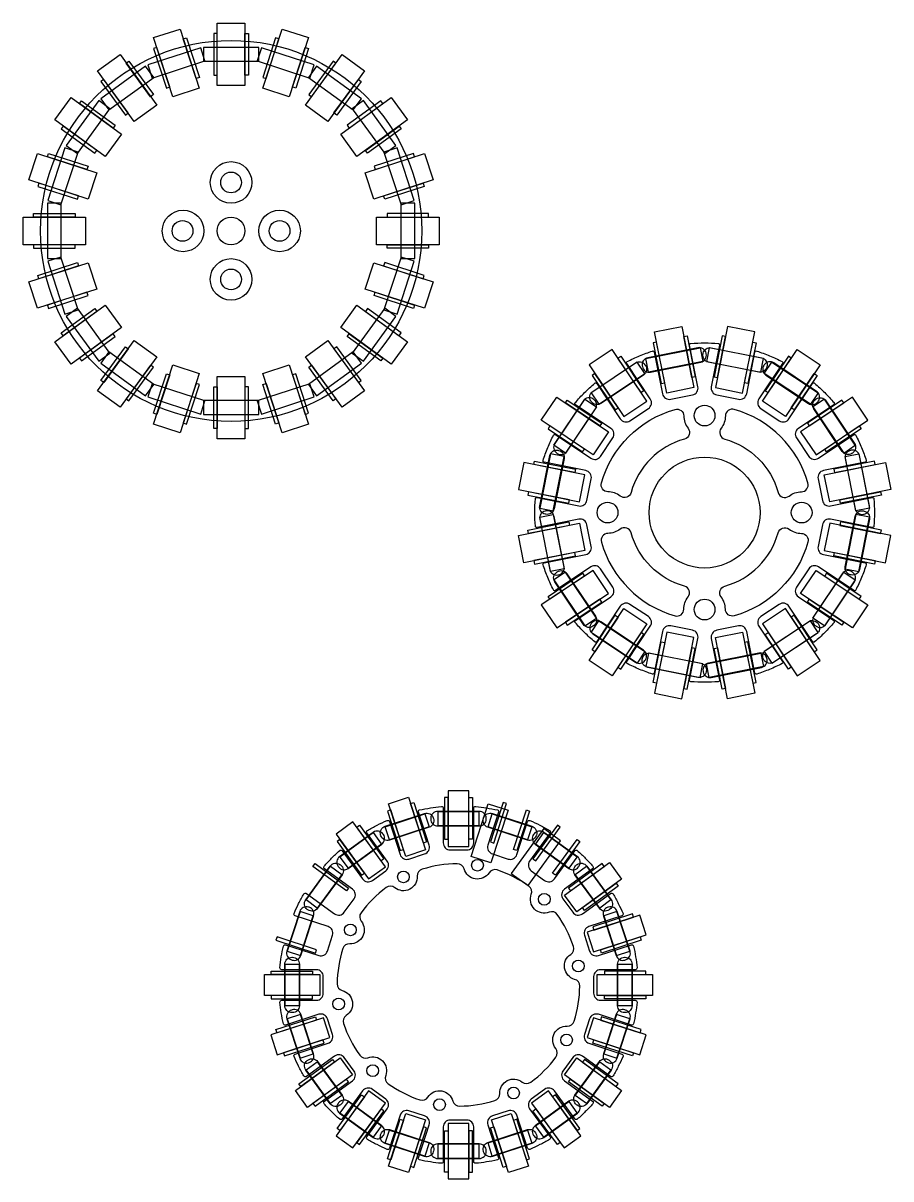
# Model space of a CAD drawing. Header units: inches. Extents: x -9 to 417, y -11 to 221.
# Drawn here: x 291.3 to 416.5, y 12.6 to 179.4 of the extents above; entities that cross this region are included whole.
import ezdxf

# ---------------------------------------------------------------- set-up
doc = ezdxf.new("R2010")
doc.units = ezdxf.units.IN
doc.header["$MEASUREMENT"] = 0
for name, color, linetype in [('plate1', 200, 'Continuous'), ('ゴム', 4, 'Continuous'), ('ピン', 2, 'Continuous'), ('ポケット', 6, 'Continuous'), ('ワッシャー', 230, 'Continuous'), ('穴', 3, 'Continuous')]:
    doc.layers.add(name, color=color, linetype=linetype)

# ---------------------------------------------------------------- blocks, each defined once
blk = doc.blocks.new('*U138')
at = {"layer": '穴'}
blk.add_circle((0, 0), 0.85, dxfattribs=at)
blk = doc.blocks.new('*U140')
at = {"color": 0, "linetype": 'ByBlock', "lineweight": -2, "transparency": 16777216}
blk.add_blockref('*U138', (27.89, 45.39), dxfattribs=at)
for p, rotation in [((17.6, 42.05), 36), ((38.18, 42.05), 324), ((11.25, 33.3), 72), ((44.53, 33.3), 288), ((11.25, 22.48), 108), ((44.53, 22.48), 252), ((17.6, 13.73), 144), ((38.18, 13.73), 216), ((27.89, 10.39), 180)]:
    blk.add_blockref('*U138', p, dxfattribs=dict(at, rotation=rotation))
blk = doc.blocks.new('*U142')
at = {"layer": 'ゴム'}
blk.add_lwpolyline([(-2, 4.5), (2, 4.5), (2, -4.5), (-2, -4.5)], close=True, dxfattribs=at)
at = {"layer": 'ピン'}
blk.add_lwpolyline([(-4, -1), (4, -1), (4, 1), (-4, 1)], close=True, dxfattribs=at)
at = {"layer": 'ワッシャー'}
for points in [[(-2, 3), (-2.5, 3), (-2.5, -3), (-2, -3)], [(2, 3), (2.5, 3), (2.5, -3), (2, -3)]]:
    blk.add_lwpolyline(points, close=True, dxfattribs=at)
blk = doc.blocks.new('*U143')
at = {"layer": 'plate1', "color": 0, "linetype": 'ByBlock', "lineweight": -2, "transparency": 16777216}
for p, rotation in [((313.45, 173.68), 17.99999999999998), ((329.21, 173.68), 341.9999999999999), ((306.34, 170.06), 35.99999999999997), ((336.31, 170.06), 323.9999999999999), ((300.7, 164.42), 53.99999999999996), ((341.96, 164.42), 306), ((297.07, 157.31), 71.99999999999997), ((345.58, 157.31), 287.9999999999999), ((295.83, 149.43), 89.99999999999999), ((346.83, 149.43), 270), ((297.07, 141.55), 108), ((345.58, 141.55), 252), ((300.7, 134.44), 126), ((341.96, 134.44), 233.9999999999999), ((306.34, 128.8), 143.9999999999999), ((336.31, 128.8), 216), ((313.45, 125.18), 161.9999999999999), ((329.21, 125.18), 197.9999999999999), ((321.33, 123.93), 180)]:
    blk.add_blockref('*U142', p, dxfattribs=dict(at, rotation=rotation))
blk.add_blockref('*U142', (321.33, 174.93), dxfattribs=at)

msp = doc.modelspace()

# ---------------------------------------------------------------- linework, layer by layer
at = {"layer": 'plate1'}
for p, q in [((378.7, 129.67), (378.78, 129.73)), ((400.61, 129.67), (400.53, 129.73)), ((368.75, 119.73), (368.7, 119.65)), ((410.55, 119.73), (410.61, 119.65)), ((367.13, 115.8), (367.15, 115.9)), ((412.18, 115.8), (412.16, 115.9)), ((367.13, 101.74), (367.15, 101.64)), ((412.18, 101.74), (412.16, 101.64)), ((368.75, 97.81), (368.7, 97.89)), ((410.55, 97.81), (410.61, 97.89)), ((404.48, 90.41), (404.41, 90.34)), ((378.7, 87.87), (378.78, 87.81))]:
    msp.add_line(p, q, dxfattribs=at)
for points in [[(406.98, 91.45, -0.020219), (405.52, 90.1, -0.448457), (405.23, 90.14), (401.82, 95.25), (401.82, 95.25, 0.414214), (400.43, 95.52), (397.77, 93.75, 0.414214), (397.49, 92.36), (397.49, 92.36), (400.9, 87.26, -0.448457), (400.83, 86.97, -0.020219), (399.03, 86.14, -0.020219), (397.17, 85.45, -0.448457), (396.91, 85.6), (395.72, 91.62), (395.72, 91.62, 0.414214), (394.54, 92.41), (391.4, 91.78, 0.414214), (390.62, 90.61), (390.62, 90.61), (391.81, 84.59, -0.448457), (391.63, 84.35, -0.020219), (389.65, 84.27, -0.020219), (387.67, 84.35, -0.448457), (387.49, 84.59), (388.69, 90.61), (388.69, 90.61, 0.414214), (387.91, 91.78), (384.77, 92.41, 0.414214), (383.59, 91.62), (383.59, 91.62), (382.39, 85.6, -0.448457), (382.14, 85.45, -0.020219), (380.28, 86.14, -0.020219), (378.48, 86.97, -0.448457), (378.41, 87.26), (381.82, 92.36), (381.82, 92.36, 0.414214), (381.54, 93.75), (378.88, 95.52, 0.414214), (377.49, 95.25), (377.49, 95.25), (374.08, 90.14, -0.448457), (373.79, 90.1, -0.020219), (372.33, 91.45, -0.020219), (370.99, 92.9, -0.448457), (371.03, 93.2), (376.13, 96.61), (376.13, 96.61, 0.414214), (376.41, 98), (374.63, 100.66, 0.414214), (373.24, 100.93), (373.24, 100.93), (368.14, 97.52, -0.448457), (367.85, 97.6, -0.020219), (367.02, 99.39, -0.020219), (366.34, 101.25, -0.448457), (366.49, 101.51), (372.51, 102.71), (372.51, 102.71, 0.414214), (373.29, 103.88), (372.67, 107.02, 0.414214), (371.49, 107.81), (371.49, 107.81), (365.47, 106.61, -0.448457), (365.23, 106.79, -0.020219), (365.15, 108.77, -0.020219), (365.23, 110.75, -0.448457), (365.47, 110.93), (371.49, 109.73), (371.49, 109.73, 0.414214), (372.67, 110.52), (373.29, 113.66, 0.414214), (372.51, 114.83), (372.51, 114.83), (366.49, 116.03, -0.448457), (366.34, 116.29, -0.020219), (367.02, 118.15, -0.020219), (367.85, 119.94, -0.448457), (368.14, 120.02), (373.24, 116.61), (373.24, 116.61, 0.414214), (374.63, 116.88), (376.41, 119.55, 0.414214), (376.13, 120.93), (376.13, 120.93), (371.03, 124.34, -0.448457), (370.99, 124.64, -0.020219), (372.33, 126.09, -0.020219), (373.79, 127.44, -0.448457), (374.08, 127.4), (377.49, 122.29), (377.49, 122.29, 0.414214), (378.88, 122.02), (381.54, 123.79, 0.414214), (381.82, 125.18), (381.82, 125.18), (378.41, 130.28, -0.448457), (378.48, 130.57, -0.020219), (380.28, 131.41, -0.020219), (382.14, 132.09, -0.448457), (382.39, 131.94), (383.59, 125.92), (383.59, 125.92, 0.414214), (384.77, 125.13), (387.91, 125.76, 0.414214), (388.69, 126.93), (388.69, 126.93), (387.49, 132.95, -0.448457), (387.67, 133.19, -0.020219), (389.65, 133.27, -0.020219), (391.63, 133.19, -0.448457), (391.81, 132.95), (390.62, 126.93), (390.62, 126.93, 0.414214), (391.4, 125.76), (394.54, 125.13, 0.414214), (395.72, 125.92), (395.72, 125.92), (396.91, 131.94, -0.448457), (397.17, 132.09, -0.020219), (399.03, 131.41, -0.020219), (400.83, 130.57, -0.448457), (400.9, 130.28), (397.49, 125.18), (397.49, 125.18, 0.414214), (397.77, 123.79), (400.43, 122.02, 0.414214), (401.82, 122.29), (401.82, 122.29), (405.23, 127.4, -0.448457), (405.52, 127.44, -0.020219), (406.98, 126.09, -0.020219), (408.32, 124.64, -0.448457), (408.28, 124.34), (403.18, 120.93), (403.18, 120.93, 0.414214), (402.9, 119.55), (404.68, 116.88, 0.414214), (406.06, 116.61), (406.06, 116.61), (411.17, 120.02, -0.448457), (411.46, 119.94, -0.020219), (412.29, 118.15, -0.020219), (412.97, 116.29, -0.448457), (412.82, 116.03), (406.8, 114.83), (406.8, 114.83, 0.414214), (406.02, 113.66), (406.64, 110.52, 0.414214), (407.82, 109.73), (407.82, 109.73), (413.84, 110.93, -0.448457), (414.07, 110.75, -0.020219), (414.15, 108.77, -0.020219), (414.07, 106.79, -0.448457), (413.84, 106.61), (407.82, 107.81), (407.82, 107.81, 0.414214), (406.64, 107.02), (406.02, 103.88, 0.414214), (406.8, 102.71), (406.8, 102.71), (412.82, 101.51, -0.448457), (412.97, 101.25, -0.020219), (412.29, 99.39, -0.020219), (411.46, 97.6, -0.448457), (411.17, 97.52), (406.06, 100.93), (406.06, 100.93, 0.414214), (404.68, 100.66), (402.9, 98, 0.414214), (403.18, 96.61), (403.18, 96.61), (408.28, 93.2, -0.448457), (408.32, 92.9, -0.020219)], [(386.74, 119.38, 0.264595), (379.05, 111.68, -0.531846), (377.48, 111.15, 0.160568), (375.7, 111.77, -0.493775), (374.76, 113.05, -0.258512), (385.38, 123.67, -0.493775), (386.65, 122.72, 0.160568), (387.27, 120.95, -0.531846)], [(392.57, 119.38, -0.264595), (400.26, 111.68, 0.531846), (401.83, 111.15, -0.160568), (403.61, 111.77, 0.493775), (404.55, 113.05, 0.258512), (393.93, 123.67, 0.493775), (392.65, 122.72, -0.160568), (392.04, 120.95, 0.531846)], [(386.74, 98.16, -0.264595), (379.05, 105.86, 0.531846), (377.48, 106.39, -0.160568), (375.7, 105.77, 0.493775), (374.76, 104.49, 0.258512), (385.38, 93.87, 0.493775), (386.65, 94.82, -0.160568), (387.27, 96.59, 0.531846)], [(392.57, 98.16, 0.264595), (400.26, 105.86, -0.531846), (401.83, 106.39, 0.160568), (403.61, 105.77, -0.493775), (404.55, 104.49, -0.258512), (393.93, 93.87, -0.493775), (392.65, 94.82, 0.160568), (392.04, 96.59, -0.531846)], [(379.7, 36.54, -0.015334), (379.4, 34.98, -0.442543), (379.08, 34.79), (374.32, 36.34, 0.414214), (373.06, 35.7), (372.32, 33.42, 0.414214), (372.96, 32.16), (377.72, 30.61, -0.442543), (377.88, 30.27, -0.015334), (377.2, 28.84, -0.015334), (376.44, 27.45, -0.442543), (376.07, 27.37), (372.02, 30.31, 0.414214), (370.62, 30.09), (369.21, 28.15, 0.414214), (369.43, 26.76), (373.49, 23.81, -0.442543), (373.53, 23.44, -0.015334), (372.44, 22.29, -0.015334), (371.28, 21.2, -0.442543), (370.92, 21.24), (367.97, 25.29, 0.414214), (366.57, 25.51), (364.63, 24.1, 0.414214), (364.41, 22.71), (367.36, 18.65, -0.442543), (367.28, 18.29, -0.015334), (365.89, 17.53, -0.015334), (364.45, 16.85, -0.442543), (364.12, 17), (362.57, 21.77, 0.414214), (361.31, 22.41), (359.03, 21.67, 0.414214), (358.38, 20.41), (359.93, 15.64, -0.442543), (359.75, 15.32, -0.015334), (358.19, 15.03, -0.015334), (356.62, 14.83, -0.442543), (356.34, 15.07), (356.34, 20.08, 0.414214), (355.34, 21.08), (352.94, 21.08, 0.414214), (351.94, 20.08), (351.94, 15.07, -0.442543), (351.67, 14.83, -0.015334), (350.09, 15.03, -0.015334), (348.53, 15.32, -0.442543), (348.35, 15.64), (349.9, 20.41, 0.414214), (349.26, 21.67), (346.97, 22.41, 0.414214), (345.71, 21.77), (344.17, 17, -0.442543), (343.83, 16.85, -0.015334), (342.39, 17.53, -0.015334), (341, 18.29, -0.442543), (340.93, 18.65), (343.87, 22.71, 0.414214), (343.65, 24.1), (341.71, 25.51, 0.414214), (340.31, 25.29), (337.37, 21.24, -0.442543), (337, 21.2, -0.015334), (335.84, 22.29, -0.015334), (334.76, 23.44, -0.442543), (334.8, 23.81), (338.85, 26.76, 0.414214), (339.07, 28.15), (337.66, 30.09, 0.414214), (336.26, 30.31), (332.21, 27.37, -0.442543), (331.85, 27.45, -0.015334), (331.08, 28.84, -0.015334), (330.41, 30.27, -0.442543), (330.56, 30.61), (335.32, 32.16, 0.414214), (335.97, 33.42), (335.23, 35.7, 0.414214), (333.97, 36.34), (329.2, 34.79, -0.442543), (328.88, 34.98, -0.015334), (328.58, 36.54, -0.015334), (328.38, 38.11, -0.442543), (328.63, 38.38), (333.64, 38.38, 0.414214), (334.64, 39.38), (334.64, 41.78, 0.414214), (333.64, 42.78), (328.63, 42.78, -0.442543), (328.38, 43.06, -0.015334), (328.58, 44.63, -0.015334), (328.88, 46.19, -0.442543), (329.2, 46.38), (333.97, 44.83, 0.414214), (335.23, 45.47), (335.97, 47.75, 0.414214), (335.32, 49.01), (330.56, 50.56, -0.442543), (330.41, 50.9, -0.015334), (331.08, 52.33, -0.015334), (331.85, 53.72, -0.442543), (332.21, 53.8), (336.26, 50.85, 0.414214), (337.66, 51.08), (339.07, 53.02, 0.414214), (338.85, 54.41), (334.8, 57.36, -0.442543), (334.76, 57.73, -0.015334), (335.84, 58.88, -0.015334), (337, 59.97, -0.442543), (337.37, 59.93), (340.31, 55.88, 0.414214), (341.71, 55.66), (343.65, 57.07, 0.414214), (343.87, 58.46), (340.93, 62.52, -0.442543), (341, 62.88, -0.015334), (342.39, 63.64, -0.015334), (343.83, 64.32, -0.442543), (344.17, 64.17), (345.71, 59.4, 0.414214), (346.97, 58.76), (349.26, 59.5, 0.414214), (349.9, 60.76), (348.35, 65.53, -0.442543), (348.53, 65.85, -0.015334), (350.09, 66.14, -0.015334), (351.67, 66.34, -0.442543), (351.94, 66.09), (351.94, 61.08, 0.414214), (352.94, 60.08), (355.34, 60.08, 0.414214), (356.34, 61.08), (356.34, 66.09, -0.442543), (356.62, 66.34, -0.015334), (358.19, 66.14, -0.015334), (359.75, 65.85, -0.442543), (359.93, 65.53), (358.38, 60.76, 0.414214), (359.03, 59.5), (361.31, 58.76, 0.414214), (362.57, 59.4), (364.12, 64.17, -0.442543), (364.45, 64.32, -0.015334), (365.89, 63.64, -0.015334), (367.28, 62.88, -0.442543), (367.36, 62.52), (364.41, 58.46, 0.414214), (364.63, 57.07), (366.57, 55.66, 0.414214), (367.97, 55.88), (370.92, 59.93, -0.442543), (371.28, 59.97, -0.015334), (372.44, 58.88, -0.015334), (373.53, 57.73, -0.442543), (373.49, 57.36), (369.43, 54.41, 0.414214), (369.21, 53.02), (370.62, 51.08, 0.414214), (372.02, 50.85), (376.07, 53.8, -0.442543), (376.44, 53.72, -0.015334), (377.2, 52.33, -0.015334), (377.88, 50.9, -0.442543), (377.72, 50.56), (372.96, 49.01, 0.414214), (372.32, 47.75), (373.06, 45.47, 0.414214), (374.32, 44.83), (379.08, 46.38, -0.442543), (379.4, 46.19, -0.015334), (379.7, 44.63, -0.015334), (379.9, 43.06, -0.442543), (379.65, 42.78), (374.64, 42.78, 0.414214), (373.64, 41.78), (373.64, 39.38, 0.414214), (374.64, 38.38), (379.65, 38.38, -0.442543), (379.9, 38.11, -0.015334)], [(365.1, 51.54, -0.295383), (364.65, 53.67, 0.34127), (364.29, 54.84, 0.073892), (359.71, 57.18, 0.34127), (358.55, 56.77, -0.295383), (356.57, 55.89, -0.295383), (354.95, 57.35, 0.34127), (353.97, 58.08, 0.073892), (348.89, 57.28, 0.34127), (348.19, 56.28, -0.295383), (347.1, 54.4, -0.295383), (344.94, 54.62, 0.34127), (343.72, 54.64, 0.073892), (340.08, 51.01, 0.34127), (340.11, 49.78, -0.295383), (340.33, 47.62, -0.295383), (338.45, 46.53, 0.34127), (337.45, 45.83, 0.073892), (336.64, 40.75, 0.34127), (337.38, 39.78, -0.295383), (338.83, 38.16, -0.295383), (337.95, 36.17, 0.34127), (337.55, 35.02, 0.073892), (339.89, 30.43, 0.34127), (341.06, 30.08, -0.295383), (343.18, 29.62, -0.295383), (343.64, 27.5, 0.34127), (343.99, 26.33, 0.073892), (348.57, 23.99, 0.34127), (349.73, 24.39, -0.295383), (351.72, 25.28, -0.295383), (353.33, 23.82, 0.34127), (354.31, 23.09, 0.073892), (359.39, 23.89, 0.34127), (360.09, 24.89, -0.295383), (361.18, 26.77, -0.295383), (363.34, 26.55, 0.34127), (364.56, 26.53, 0.073892), (368.2, 30.16, 0.34127), (368.18, 31.39, -0.295383), (367.95, 33.55, -0.295383), (369.83, 34.64, 0.34127), (370.84, 35.34, 0.073892), (371.64, 40.42, 0.34127), (370.9, 41.39, -0.295383), (369.45, 43.01, -0.295383), (370.33, 45, 0.34127), (370.73, 46.15, 0.073892), (368.4, 50.74, 0.34127), (367.23, 51.09, -0.295383)]]:
    msp.add_lwpolyline(points, format="xyb", close=True, dxfattribs=at)
for centre, radius in [((321.33, 149.43), 27.5), ((321.33, 156.43), 3), ((321.33, 156.43), 1.5), ((314.41, 149.43), 3), ((328.33, 149.43), 3), ((314.33, 149.43), 1.5), ((321.33, 149.43), 2), ((328.33, 149.43), 1.5), ((321.33, 142.43), 3), ((321.33, 142.43), 1.5), ((389.65, 122.77), 1.5), ((389.65, 108.77), 8), ((375.65, 108.77), 1.5), ((403.65, 108.77), 1.5), ((389.65, 94.77), 1.5)]:
    msp.add_circle(centre, radius, dxfattribs=at)
at = {"layer": 'ゴム'}
for points in [[(386.35, 135.64), (388.1, 126.81), (384.18, 126.03), (382.42, 134.86)], [(392.96, 135.64), (391.2, 126.81), (395.13, 126.03), (396.88, 134.86)], [(372.99, 130.11), (377.99, 122.63), (381.32, 124.85), (376.32, 132.33)], [(406.32, 130.11), (401.32, 122.63), (397.99, 124.85), (402.99, 132.33)], [(368.32, 125.43), (375.8, 120.43), (373.58, 117.11), (366.09, 122.11)], [(410.99, 125.43), (403.51, 120.43), (405.73, 117.11), (413.21, 122.11)], [(362.78, 112.08), (371.61, 110.32), (372.39, 114.24), (363.56, 116)], [(416.53, 112.08), (407.7, 110.32), (406.92, 114.24), (415.74, 116)], [(362.78, 105.46), (371.61, 107.22), (372.39, 103.3), (363.56, 101.54)], [(416.53, 105.46), (407.7, 107.22), (406.92, 103.3), (415.74, 101.54)], [(368.32, 92.11), (375.8, 97.11), (373.58, 100.43), (366.09, 95.43)], [(410.99, 92.11), (403.51, 97.11), (405.73, 100.43), (413.21, 95.43)], [(372.99, 87.43), (377.99, 94.91), (381.32, 92.69), (376.32, 85.21)], [(406.32, 87.43), (401.32, 94.91), (397.99, 92.69), (402.99, 85.21)], [(386.35, 81.9), (388.1, 90.73), (384.18, 91.51), (382.42, 82.68)], [(392.96, 81.9), (391.2, 90.73), (395.13, 91.51), (396.88, 82.68)], [(352.64, 60.58), (355.64, 60.58), (355.64, 68.58), (352.64, 68.58)], [(349.39, 60.07), (346.53, 59.14), (344.06, 66.75), (346.92, 67.68)], [(358.81, 58.19), (355.96, 59.12), (358.43, 66.72), (361.29, 65.8)], [(341.17, 55.88), (343.6, 57.65), (338.9, 64.12), (336.47, 62.36)], [(361.75, 56.69), (364.18, 54.93), (368.88, 61.4), (366.45, 63.17)], [(371.2, 51.13), (369.44, 53.55), (375.91, 58.26), (377.68, 55.83)], [(372.7, 48.19), (373.63, 45.34), (381.23, 47.81), (380.31, 50.66)], [(334.14, 42.08), (334.14, 39.08), (326.14, 39.08), (326.14, 42.08)], [(374.14, 39.08), (374.14, 42.08), (382.14, 42.08), (382.14, 39.08)], [(335.58, 32.98), (334.66, 35.83), (327.05, 33.36), (327.98, 30.51)], [(373.63, 35.83), (372.7, 32.98), (380.31, 30.51), (381.23, 33.36)], [(337.08, 30.04), (338.84, 27.62), (332.37, 22.91), (330.61, 25.34)], [(369.44, 27.62), (371.2, 30.04), (377.68, 25.34), (375.91, 22.91)], [(343.6, 23.52), (341.17, 25.29), (336.47, 18.81), (338.9, 17.05)], [(367.11, 25.29), (364.68, 23.52), (369.39, 17.05), (371.81, 18.81)], [(346.53, 22.03), (349.39, 21.1), (346.92, 13.49), (344.06, 14.42)], [(358.9, 21.1), (361.75, 22.03), (364.22, 14.42), (361.37, 13.49)], [(355.64, 20.58), (352.64, 20.58), (352.64, 12.58), (355.64, 12.58)]]:
    msp.add_lwpolyline(points, close=True, dxfattribs=at)
at = {"layer": 'ピン'}
for points in [[(389, 132.57), (389.39, 130.6), (381.54, 129.04), (381.15, 131.01)], [(390.31, 132.57), (389.92, 130.6), (397.76, 129.04), (398.16, 131.01)], [(373.29, 126.06), (374.4, 124.4), (381.05, 128.84), (379.94, 130.5)], [(406.02, 126.06), (404.91, 124.4), (398.25, 128.84), (399.37, 130.5)], [(372.36, 125.13), (374.03, 124.02), (369.58, 117.37), (367.92, 118.48)], [(406.94, 125.13), (405.28, 124.02), (409.72, 117.37), (411.39, 118.48)], [(365.86, 109.43), (367.82, 109.04), (369.38, 116.88), (367.42, 117.27)], [(413.45, 109.43), (411.49, 109.04), (409.93, 116.88), (411.89, 117.27)], [(365.86, 108.12), (367.82, 108.51), (369.38, 100.66), (367.42, 100.27)], [(413.45, 108.12), (411.49, 108.51), (409.93, 100.66), (411.89, 100.27)], [(372.36, 92.41), (374.03, 93.52), (369.58, 100.17), (367.92, 99.06)], [(406.94, 92.41), (405.28, 93.52), (409.72, 100.17), (411.39, 99.06)], [(373.29, 91.48), (374.4, 93.14), (381.05, 88.7), (379.94, 87.04)], [(406.02, 91.48), (404.91, 93.14), (398.25, 88.7), (399.37, 87.04)], [(389, 84.97), (389.39, 86.94), (381.54, 88.5), (381.15, 86.53)], [(390.31, 84.97), (389.92, 86.94), (397.76, 88.5), (398.16, 86.53)], [(349.89, 63.39), (344.18, 61.53), (343.56, 63.43), (349.27, 65.29)], [(351.14, 63.58), (357.14, 63.58), (357.14, 65.58), (351.14, 65.58)], [(364.1, 61.53), (358.4, 63.39), (359.01, 65.29), (364.72, 63.43)], [(338.2, 57.43), (343.05, 60.96), (341.87, 62.57), (337.02, 59.05)], [(365.23, 60.96), (370.09, 57.43), (371.26, 59.05), (366.41, 62.57)], [(337.3, 56.53), (333.77, 51.68), (332.15, 52.85), (335.68, 57.71)], [(374.51, 51.68), (370.99, 56.53), (372.6, 57.71), (376.13, 52.85)], [(331.34, 44.84), (333.19, 50.55), (331.29, 51.16), (329.44, 45.46)], [(375.09, 50.55), (376.94, 44.84), (378.85, 45.46), (376.99, 51.16)], [(331.14, 43.58), (331.14, 37.58), (329.14, 37.58), (329.14, 43.58)], [(377.14, 37.58), (377.14, 43.58), (379.14, 43.58), (379.14, 37.58)], [(333.19, 30.62), (331.34, 36.33), (329.44, 35.71), (331.29, 30.01)], [(376.94, 36.33), (375.09, 30.62), (376.99, 30.01), (378.85, 35.71)], [(333.77, 29.49), (337.3, 24.64), (335.68, 23.46), (332.15, 28.32)], [(370.99, 24.64), (374.51, 29.49), (376.13, 28.32), (372.6, 23.46)], [(343.05, 20.21), (338.2, 23.74), (337.02, 22.12), (341.87, 18.6)], [(370.09, 23.74), (365.23, 20.21), (366.41, 18.6), (371.26, 22.12)], [(344.18, 19.64), (349.89, 17.78), (349.27, 15.88), (343.56, 17.74)], [(358.4, 17.78), (364.1, 19.64), (364.72, 17.74), (359.01, 15.88)], [(357.14, 17.58), (351.14, 17.58), (351.14, 15.58), (357.14, 15.58)]]:
    msp.add_lwpolyline(points, close=True, dxfattribs=at)
at = {"layer": 'ポケット'}
for points in [[(380.65, 129.94), (380.67, 129.84, 0.414214), (381.85, 129.05), (389.1, 130.5, 0.414214), (389.89, 131.67), (389.87, 131.77, 0.414214), (388.69, 132.56), (381.44, 131.11, 0.414214)], [(398.66, 129.94), (398.64, 129.84, -0.414214), (397.46, 129.05), (390.2, 130.5, -0.414214), (389.42, 131.67), (389.44, 131.77, -0.414214), (390.61, 132.56), (397.87, 131.11, -0.414214)], [(381.05, 130.1), (381.11, 130.02, -0.414214), (380.83, 128.63), (374.68, 124.52, -0.414214), (373.29, 124.8), (373.24, 124.88, -0.414214), (373.51, 126.27), (379.67, 130.38, -0.414214)], [(398.26, 130.1), (398.2, 130.02, 0.414214), (398.48, 128.63), (404.63, 124.52, 0.414214), (406.02, 124.8), (406.07, 124.88, 0.414214), (405.8, 126.27), (399.64, 130.38, 0.414214)], [(368.32, 117.37), (368.4, 117.32, 0.414214), (369.79, 117.59), (373.9, 123.75, 0.414214), (373.63, 125.13), (373.54, 125.19, 0.414214), (372.16, 124.91), (368.04, 118.76, 0.414214)], [(410.99, 117.37), (410.9, 117.32, -0.414214), (409.52, 117.59), (405.41, 123.75, -0.414214), (405.68, 125.13), (405.76, 125.19, -0.414214), (407.15, 124.91), (411.26, 118.76, -0.414214)], [(368.49, 117.77), (368.58, 117.75, -0.414214), (369.37, 116.58), (367.93, 109.32, -0.414214), (366.75, 108.53), (366.65, 108.55, -0.414214), (365.87, 109.73), (367.31, 116.99, -0.414214)], [(410.82, 117.77), (410.72, 117.75, 0.414214), (409.94, 116.58), (411.38, 109.32, 0.414214), (412.56, 108.53), (412.65, 108.55, 0.414214), (413.44, 109.73), (412, 116.99, 0.414214)], [(368.49, 99.77), (368.58, 99.79, 0.414214), (369.37, 100.96), (367.93, 108.22, 0.414214), (366.75, 109.01), (366.65, 108.99, 0.414214), (365.87, 107.81), (367.31, 100.55, 0.414214)], [(410.82, 99.77), (410.72, 99.79, -0.414214), (409.94, 100.96), (411.38, 108.22, -0.414214), (412.56, 109.01), (412.65, 108.99, -0.414214), (413.44, 107.81), (412, 100.55, -0.414214)], [(368.32, 100.17), (368.4, 100.22, -0.414214), (369.79, 99.95), (373.9, 93.8, -0.414214), (373.63, 92.41), (373.54, 92.35, -0.414214), (372.16, 92.63), (368.04, 98.78, -0.414214)], [(410.99, 100.17), (410.9, 100.22, 0.414214), (409.52, 99.95), (405.41, 93.8, 0.414214), (405.68, 92.41), (405.76, 92.35, 0.414214), (407.15, 92.63), (411.26, 98.78, 0.414214)], [(381.05, 87.44), (381.11, 87.52, 0.414214), (380.83, 88.91), (374.68, 93.02, 0.414214), (373.29, 92.74), (373.24, 92.66, 0.414214), (373.51, 91.27), (379.67, 87.16, 0.414214)], [(398.26, 87.44), (398.2, 87.52, -0.414214), (398.48, 88.91), (404.63, 93.02, -0.414214), (406.02, 92.74), (406.07, 92.66, -0.414214), (405.8, 91.27), (399.64, 87.16, -0.414214)], [(380.65, 87.6), (380.67, 87.7, -0.414214), (381.85, 88.49), (389.1, 87.04, -0.414214), (389.89, 85.87), (389.87, 85.77, -0.414214), (388.69, 84.98), (381.44, 86.43, -0.414214)], [(398.66, 87.6), (398.64, 87.7, 0.414214), (397.46, 88.49), (390.2, 87.04, 0.414214), (389.42, 85.87), (389.44, 85.77, 0.414214), (390.61, 84.98), (397.87, 86.43, 0.414214)], [(349.9, 63.34), (344.2, 61.48, -0.414214), (342.94, 62.13), (342.91, 62.22, -0.414214), (343.55, 63.48), (349.25, 65.34, -0.414214), (350.51, 64.69), (350.54, 64.6, -0.414214)], [(351.14, 63.53), (357.14, 63.53, 0.414214), (358.14, 64.53), (358.14, 64.63, 0.414214), (357.14, 65.63), (351.14, 65.63, 0.414214), (350.14, 64.63), (350.14, 64.53, 0.414214)], [(364.09, 61.48), (358.38, 63.34, -0.414214), (357.74, 64.6), (357.77, 64.69, -0.414214), (359.03, 65.34), (364.74, 63.48, -0.414214), (365.38, 62.22), (365.35, 62.13, -0.414214)], [(338.22, 57.39), (343.08, 60.92, 0.414214), (343.3, 62.31), (343.24, 62.39, 0.414214), (341.84, 62.61), (336.99, 59.09, 0.414214), (336.77, 57.69), (336.83, 57.61, 0.414214)], [(365.2, 60.92), (370.06, 57.39, 0.414214), (371.46, 57.61), (371.51, 57.69, 0.414214), (371.29, 59.09), (366.44, 62.61, 0.414214), (365.04, 62.39), (364.98, 62.31, 0.414214)], [(337.34, 56.5), (333.81, 51.65, -0.414214), (332.41, 51.43), (332.33, 51.48, -0.414214), (332.11, 52.88), (335.64, 57.74, -0.414214), (337.04, 57.96), (337.12, 57.9, -0.414214)], [(374.47, 51.65), (370.95, 56.5, -0.414214), (371.17, 57.9), (371.25, 57.96, -0.414214), (372.64, 57.74), (376.17, 52.88, -0.414214), (375.95, 51.48), (375.87, 51.43, -0.414214)], [(331.39, 44.82), (333.24, 50.53, 0.414214), (332.6, 51.79), (332.5, 51.82, 0.414214), (331.24, 51.18), (329.39, 45.47, 0.414214), (330.03, 44.21), (330.13, 44.18, 0.414214)], [(375.04, 50.53), (376.9, 44.82, 0.414214), (378.16, 44.18), (378.25, 44.21, 0.414214), (378.89, 45.47), (377.04, 51.18, 0.414214), (375.78, 51.82), (375.68, 51.79, 0.414214)], [(331.19, 43.58), (331.19, 37.58, -0.414214), (330.19, 36.58), (330.09, 36.58, -0.414214), (329.09, 37.58), (329.09, 43.58, -0.414214), (330.09, 44.58), (330.19, 44.58, -0.414214)], [(377.09, 37.58), (377.09, 43.58, -0.414214), (378.09, 44.58), (378.19, 44.58, -0.414214), (379.19, 43.58), (379.19, 37.58, -0.414214), (378.19, 36.58), (378.09, 36.58, -0.414214)], [(333.24, 30.64), (331.39, 36.35, 0.414214), (330.13, 36.99), (330.03, 36.96, 0.414214), (329.39, 35.7), (331.24, 29.99, 0.414214), (332.5, 29.35), (332.6, 29.38, 0.414214)], [(376.9, 36.35), (375.04, 30.64, 0.414214), (375.68, 29.38), (375.78, 29.35, 0.414214), (377.04, 29.99), (378.89, 35.7, 0.414214), (378.25, 36.96), (378.16, 36.99, 0.414214)], [(333.81, 29.52), (337.34, 24.67, -0.414214), (337.12, 23.27), (337.04, 23.21, -0.414214), (335.64, 23.43), (332.11, 28.29, -0.414214), (332.33, 29.68), (332.41, 29.74, -0.414214)], [(370.95, 24.67), (374.47, 29.52, -0.414214), (375.87, 29.74), (375.95, 29.68, -0.414214), (376.17, 28.29), (372.64, 23.43, -0.414214), (371.25, 23.21), (371.17, 23.27, -0.414214)], [(343.08, 20.25), (338.22, 23.78, 0.414214), (336.83, 23.56), (336.77, 23.48, 0.414214), (336.99, 22.08), (341.84, 18.56, 0.414214), (343.24, 18.78), (343.3, 18.86, 0.414214)], [(370.06, 23.78), (365.2, 20.25, 0.414214), (364.98, 18.86), (365.04, 18.78, 0.414214), (366.44, 18.56), (371.29, 22.08, 0.414214), (371.51, 23.48), (371.46, 23.56, 0.414214)], [(344.2, 19.69), (349.9, 17.83, -0.414214), (350.54, 16.57), (350.51, 16.48, -0.414214), (349.25, 15.83), (343.55, 17.69, -0.414214), (342.91, 18.95), (342.94, 19.04, -0.414214)], [(358.38, 17.83), (364.09, 19.69, -0.414214), (365.35, 19.04), (365.38, 18.95, -0.414214), (364.74, 17.69), (359.03, 15.83, -0.414214), (357.77, 16.48), (357.74, 16.57, -0.414214)], [(357.14, 17.63), (351.14, 17.63, 0.414214), (350.14, 16.63), (350.14, 16.53, 0.414214), (351.14, 15.53), (357.14, 15.53, 0.414214), (358.14, 16.53), (358.14, 16.63, 0.414214)]]:
    msp.add_lwpolyline(points, format="xyb", close=True, dxfattribs=at)
at = {"layer": 'ワッシャー'}
for points in [[(387.13, 134.27), (388.3, 128.38), (387.81, 128.29), (386.64, 134.17)], [(392.18, 134.27), (391.01, 128.38), (391.5, 128.29), (392.67, 134.17)], [(382.23, 133.29), (383.4, 127.41), (383.89, 127.51), (382.72, 133.39)], [(397.08, 133.29), (395.91, 127.41), (395.42, 127.51), (396.59, 133.39)], [(377.57, 131.36), (380.9, 126.37), (380.48, 126.1), (377.15, 131.08)], [(401.74, 131.36), (398.41, 126.37), (398.82, 126.1), (402.16, 131.08)], [(373.41, 128.58), (376.74, 123.59), (377.16, 123.87), (373.82, 128.86)], [(405.9, 128.58), (402.57, 123.59), (402.15, 123.87), (405.48, 128.86)], [(369.84, 125.02), (374.83, 121.68), (374.55, 121.27), (369.56, 124.6)], [(409.47, 125.02), (404.48, 121.68), (404.76, 121.27), (409.75, 124.6)], [(367.06, 120.86), (372.05, 117.53), (372.33, 117.94), (367.34, 121.27)], [(412.25, 120.86), (407.26, 117.53), (406.98, 117.94), (411.97, 121.27)], [(365.13, 116.2), (371.02, 115.03), (370.92, 114.54), (365.03, 115.71)], [(414.18, 116.2), (408.29, 115.03), (408.39, 114.54), (414.27, 115.71)], [(364.16, 111.29), (370.04, 110.12), (370.14, 110.61), (364.25, 111.78)], [(415.15, 111.29), (409.27, 110.12), (409.17, 110.61), (415.05, 111.78)], [(364.16, 106.25), (370.04, 107.42), (370.14, 106.93), (364.25, 105.76)], [(415.15, 106.25), (409.27, 107.42), (409.17, 106.93), (415.05, 105.76)], [(365.13, 101.34), (371.02, 102.51), (370.92, 103), (365.03, 101.83)], [(414.18, 101.34), (408.29, 102.51), (408.39, 103), (414.27, 101.83)], [(367.06, 96.68), (372.05, 100.02), (372.33, 99.6), (367.34, 96.27)], [(412.25, 96.68), (407.26, 100.02), (406.98, 99.6), (411.97, 96.27)], [(369.84, 92.52), (374.83, 95.86), (374.55, 96.27), (369.56, 92.94)], [(409.47, 92.52), (404.48, 95.86), (404.76, 96.27), (409.75, 92.94)], [(373.41, 88.96), (376.74, 93.95), (377.16, 93.67), (373.82, 88.68)], [(405.9, 88.96), (402.57, 93.95), (402.15, 93.67), (405.48, 88.68)], [(377.57, 86.18), (380.9, 91.17), (380.48, 91.45), (377.15, 86.46)], [(382.23, 84.25), (383.4, 90.13), (383.89, 90.04), (382.72, 84.15)], [(397.08, 84.25), (395.91, 90.13), (395.42, 90.04), (396.59, 84.15)], [(401.74, 86.18), (398.41, 91.17), (398.82, 91.45), (402.16, 86.46)], [(387.13, 83.27), (388.3, 89.16), (387.81, 89.25), (386.64, 83.37)], [(392.18, 83.27), (391.01, 89.16), (391.5, 89.25), (392.67, 83.37)], [(347.21, 66.77), (347.69, 66.92), (349.54, 61.22), (349.07, 61.06)], [(352.64, 67.63), (352.14, 67.63), (352.14, 61.63), (352.64, 61.63)], [(355.64, 67.63), (356.14, 67.63), (356.14, 61.63), (355.64, 61.63)], [(361.07, 66.77), (360.6, 66.92), (358.74, 61.22), (359.22, 61.06)], [(344.36, 65.84), (343.88, 65.69), (345.74, 59.98), (346.21, 60.14)], [(363.93, 65.84), (364.4, 65.69), (362.55, 59.98), (362.07, 60.14)], [(339.46, 63.35), (339.86, 63.64), (343.39, 58.79), (342.99, 58.49)], [(368.82, 63.35), (368.42, 63.64), (364.89, 58.79), (365.3, 58.49)], [(337.03, 61.58), (336.63, 61.29), (340.15, 56.43), (340.56, 56.73)], [(371.25, 61.58), (371.66, 61.29), (368.13, 56.43), (367.72, 56.73)], [(333.14, 57.69), (333.44, 58.1), (338.29, 54.57), (338, 54.17)], [(375.14, 57.69), (374.85, 58.1), (369.99, 54.57), (370.29, 54.17)], [(376.9, 55.27), (377.2, 54.86), (372.34, 51.34), (372.05, 51.74)], [(379.4, 50.37), (379.24, 50.84), (373.54, 48.99), (373.69, 48.51)], [(327.96, 47.52), (327.8, 47.04), (333.51, 45.19), (333.66, 45.66)], [(380.33, 47.52), (380.48, 47.04), (374.77, 45.19), (374.62, 45.66)], [(327.1, 42.08), (327.1, 42.58), (333.1, 42.58), (333.1, 42.08)], [(381.19, 42.08), (381.19, 42.58), (375.19, 42.58), (375.19, 42.08)], [(327.1, 39.08), (327.1, 38.58), (333.1, 38.58), (333.1, 39.08)], [(381.19, 39.08), (381.19, 38.58), (375.19, 38.58), (375.19, 39.08)], [(327.96, 33.65), (327.8, 34.13), (333.51, 35.98), (333.66, 35.51)], [(380.33, 33.65), (380.48, 34.13), (374.77, 35.98), (374.62, 35.51)], [(328.88, 30.8), (329.04, 30.33), (334.75, 32.18), (334.59, 32.66)], [(379.4, 30.8), (379.24, 30.33), (373.54, 32.18), (373.69, 32.66)], [(331.38, 25.9), (331.09, 26.31), (335.94, 29.83), (336.23, 29.43)], [(376.9, 25.9), (377.2, 26.31), (372.34, 29.83), (372.05, 29.43)], [(333.14, 23.47), (333.44, 23.07), (338.29, 26.6), (338, 27)], [(375.14, 23.47), (374.85, 23.07), (369.99, 26.6), (370.29, 27)], [(337.03, 19.59), (336.63, 19.88), (340.15, 24.73), (340.56, 24.44)], [(371.25, 19.59), (371.66, 19.88), (368.13, 24.73), (367.72, 24.44)], [(339.46, 17.82), (339.86, 17.53), (343.39, 22.38), (342.99, 22.68)], [(368.82, 17.82), (368.42, 17.53), (364.89, 22.38), (365.3, 22.68)], [(344.36, 15.33), (343.88, 15.48), (345.74, 21.19), (346.21, 21.03)], [(347.21, 14.4), (347.69, 14.25), (349.54, 19.95), (349.07, 20.11)], [(361.07, 14.4), (360.6, 14.25), (358.74, 19.95), (359.22, 20.11)], [(363.93, 15.33), (364.4, 15.48), (362.55, 21.19), (362.07, 21.03)], [(352.64, 13.54), (352.14, 13.54), (352.14, 19.54), (352.64, 19.54)], [(355.64, 13.54), (356.14, 13.54), (356.14, 19.54), (355.64, 19.54)]]:
    msp.add_lwpolyline(points, close=True, dxfattribs=at)

# ---------------------------------------------------------------- block references
at = {"rotation": 63.00000000000063}
msp.add_blockref('*U140', (366.33, 3.07), dxfattribs=at)
at = {"layer": 'plate1'}
msp.add_blockref('*U143', (0, 0), dxfattribs=at)

doc.saveas('drawing.dxf')
